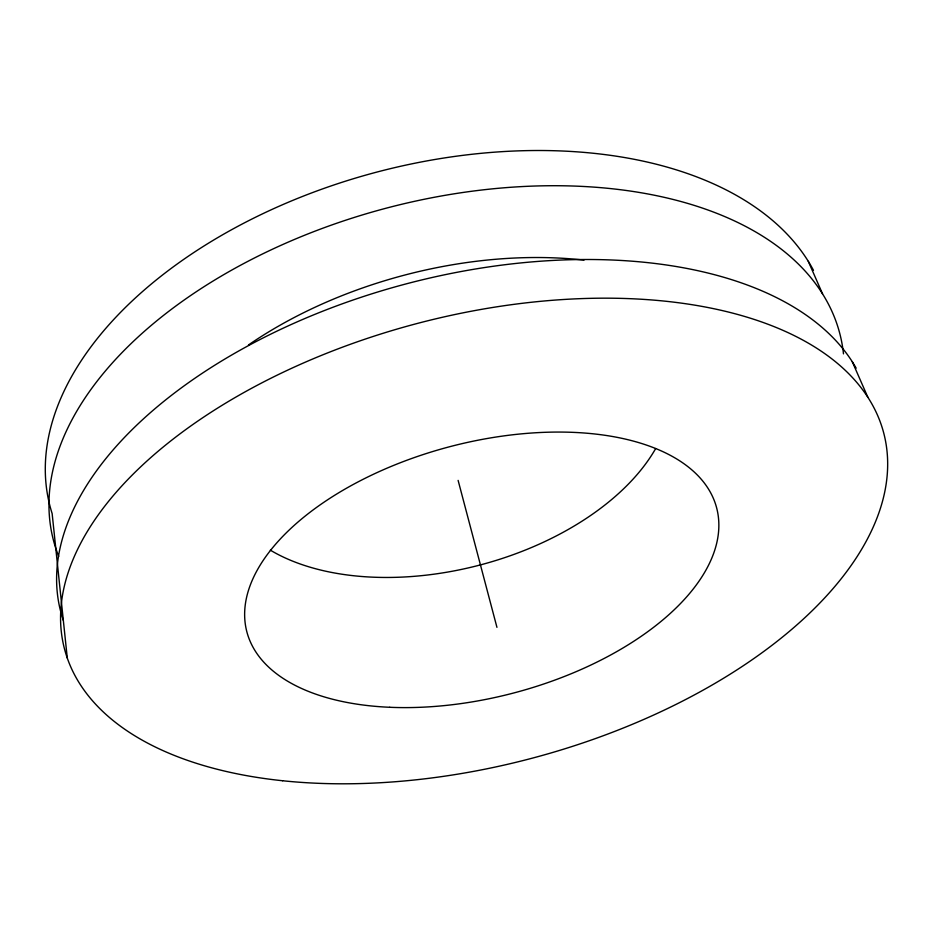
<?xml version="1.0" encoding="UTF-8"?>
<svg xmlns="http://www.w3.org/2000/svg" width="934" height="934" viewBox="0 0 934 934"><rect width="100%" height="100%" fill="white"/><g stroke="black" fill="none" stroke-linecap="round" stroke-linejoin="round"><path stroke-width="1.4" d="M808.284 261.298L822.55 293.86M852.298 361.773L867.826 397.207M458.115 480.391L496.946 627.344M67.271 657.98L52.141 513.56A401.153 239.921 -14.8 0 1 343.969 181.663A401.153 239.921 -14.8 0 1 813.479 270.323M58.714 556.384A406.535 236.571 -14.8 0 1 390.108 207.161A406.535 236.571 -14.8 0 1 843.484 353.858M63.337 620.386A417.743 229.04 -14.8 0 1 369.981 294.408A417.743 229.04 -14.8 0 1 856.163 368.183M248.467 344.961A319.159 184.43 -14.8 0 1 584.042 260.107M655.68 448.542A230.359 136.142 -14.8 0 1 270.335 550.161M389.735 707.283A242.922 127.222 -14.8 0 0 716.997 509.299A242.922 127.222 -14.8 0 0 338.517 492.907A242.922 127.222 -14.8 0 0 389.735 707.283M282.593 780.742A423.592 224.825 -14.8 0 0 887.3 454.368A423.592 224.825 -14.8 0 0 252.472 387.82A423.592 224.825 -14.8 0 0 282.593 780.742"/></g></svg>
